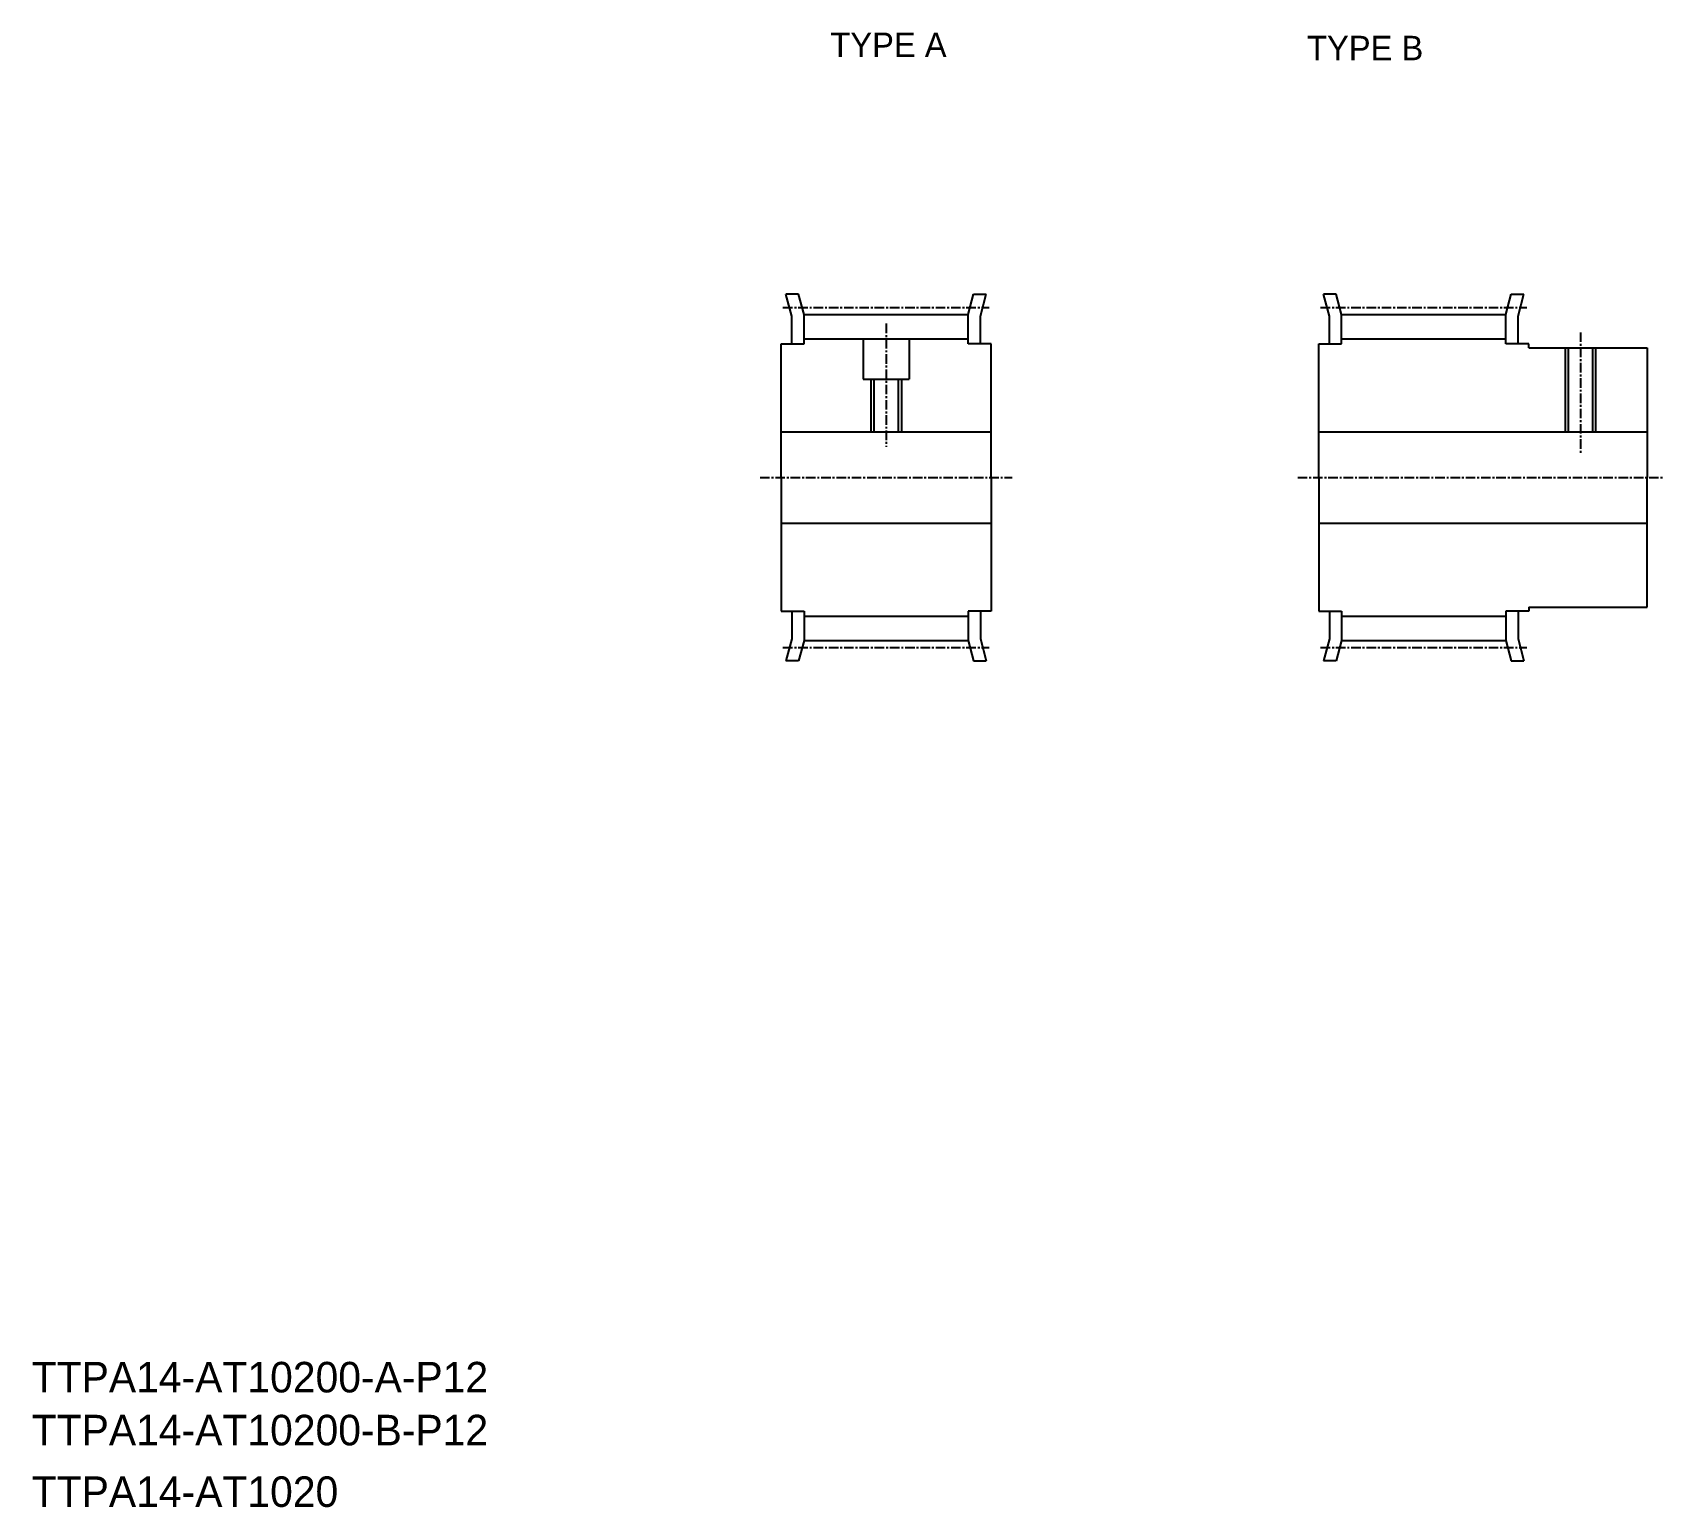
# Model space of a CAD drawing. Extents: x 10 to 224, y 10 to 203.
import ezdxf

# ---------------------------------------------------------------- set-up
doc = ezdxf.new("R2010")
doc.units = 0
doc.linetypes.add('CENTER', pattern=[2, 1.25, -0.25, 0.25, -0.25])
doc.layers.get('0').update_dxf_attribs({"linetype": 'CONTINUOUS'})
doc.layers.add('CENTER', color=1, linetype='CENTER')

msp = doc.modelspace()

# ---------------------------------------------------------------- linework, layer by layer
for p, q in [((109.51, 165.97), (108.75, 168.83)), ((110.4, 168.83), (108.75, 168.83)), ((111.11, 166.18), (110.4, 168.83)), ((132.61, 166.18), (133.32, 168.83)), ((133.32, 168.83), (134.98, 168.83)), ((134.21, 165.97), (134.98, 168.83)), ((179.9, 165.97), (179.14, 168.83)), ((180.79, 168.83), (179.14, 168.83)), ((181.5, 166.18), (180.79, 168.83)), ((203, 166.18), (203.71, 168.83)), ((203.71, 168.83), (205.37, 168.83)), ((204.6, 165.97), (205.37, 168.83)), ((109.51, 162.33), (109.51, 165.97)), ((111.11, 162.33), (111.11, 166.18)), ((111.11, 166.18), (132.61, 166.18)), ((132.61, 162.33), (132.61, 166.18)), ((134.21, 162.33), (134.21, 165.97)), ((179.9, 162.33), (179.9, 165.97)), ((181.5, 166.18), (203, 166.18)), ((181.5, 162.33), (181.5, 166.18)), ((203, 162.33), (203, 166.18)), ((204.6, 162.33), (204.6, 165.97)), ((111.11, 162.98), (132.61, 162.98)), ((181.5, 162.98), (203, 162.98)), ((108.11, 144.83), (108.11, 162.33)), ((108.11, 162.33), (111.11, 162.33)), ((135.61, 162.33), (132.61, 162.33)), ((135.61, 144.83), (135.61, 162.33)), ((178.5, 144.83), (178.5, 162.33)), ((178.5, 162.33), (181.5, 162.33)), ((206, 162.33), (203, 162.33)), ((206, 161.83), (206, 162.33)), ((206, 161.83), (221.5, 161.83)), ((221.5, 161.83), (221.5, 144.83)), ((108.11, 150.83), (135.61, 150.83)), ((178.5, 150.83), (221.5, 150.83)), ((108.11, 144.83), (108.11, 127.33)), ((135.61, 144.83), (135.61, 127.33)), ((178.5, 144.83), (178.5, 127.33)), ((221.5, 127.83), (221.5, 144.83)), ((108.11, 138.83), (135.61, 138.83)), ((178.5, 138.83), (221.5, 138.83)), ((108.11, 127.33), (111.11, 127.33)), ((109.51, 127.33), (109.51, 123.69)), ((111.11, 127.33), (111.11, 123.48)), ((111.11, 126.68), (132.61, 126.68)), ((132.61, 127.33), (132.61, 123.48)), ((135.61, 127.33), (132.61, 127.33)), ((134.21, 127.33), (134.21, 123.69)), ((178.5, 127.33), (181.5, 127.33)), ((179.9, 127.33), (179.9, 123.69)), ((181.5, 127.33), (181.5, 123.48)), ((181.5, 126.68), (203, 126.68)), ((203, 127.33), (203, 123.48)), ((206, 127.33), (203, 127.33)), ((204.6, 127.33), (204.6, 123.69)), ((206, 127.83), (221.5, 127.83)), ((206, 127.83), (206, 127.33)), ((109.51, 123.69), (108.75, 120.83)), ((111.11, 123.48), (110.4, 120.83)), ((111.11, 123.48), (132.61, 123.48)), ((132.61, 123.48), (133.32, 120.83)), ((134.21, 123.69), (134.98, 120.83)), ((179.9, 123.69), (179.14, 120.83)), ((181.5, 123.48), (180.79, 120.83)), ((181.5, 123.48), (203, 123.48)), ((203, 123.48), (203.71, 120.83)), ((204.6, 123.69), (205.37, 120.83)), ((110.4, 120.83), (108.75, 120.83)), ((133.32, 120.83), (134.98, 120.83)), ((180.79, 120.83), (179.14, 120.83)), ((203.71, 120.83), (205.37, 120.83))]:
    msp.add_line(p, q)
at = {"color": 7, "linetype": 'CONTINUOUS'}
for p, q in [((118.86, 162.98), (118.86, 157.73)), ((124.86, 162.98), (124.86, 157.73)), ((211.15, 161.83), (211.15, 150.83)), ((214.35, 161.83), (214.35, 150.83)), ((118.86, 157.73), (124.86, 157.73)), ((120.26, 157.73), (120.26, 150.83)), ((123.46, 157.73), (123.46, 150.83))]:
    msp.add_line(p, q, dxfattribs=at)
at = {"color": 3, "linetype": 'CONTINUOUS'}
for p, q in [((210.75, 161.83), (210.75, 150.83)), ((214.75, 161.83), (214.75, 150.83)), ((119.86, 157.73), (119.86, 150.83)), ((123.86, 157.73), (123.86, 150.83))]:
    msp.add_line(p, q, dxfattribs=at)
at = {"layer": 'CENTER'}
for p, q in [((108.36, 167.11), (135.36, 167.11)), ((178.75, 167.11), (205.75, 167.11)), ((121.86, 164.98), (121.86, 148.83)), ((212.75, 163.83), (212.75, 147.83)), ((105.36, 144.83), (138.36, 144.83)), ((175.75, 144.83), (223.75, 144.83)), ((108.36, 122.55), (135.36, 122.55)), ((178.75, 122.55), (205.75, 122.55))]:
    msp.add_line(p, q, dxfattribs=at)

# ---------------------------------------------------------------- texts
for s, height, p in [('TYPE A', 3.2, (114.56, 199.9)), ('TYPE B', 3.2, (176.97, 199.48)), ('TTPA14-AT10200-A-P12', 4, (10, 25)), ('TTPA14-AT10200-B-P12', 4, (10, 18.07)), ('TTPA14-AT1020', 4, (10, 10))]:
    msp.add_text(s, height=height).set_placement(p)

doc.saveas('drawing.dxf')
